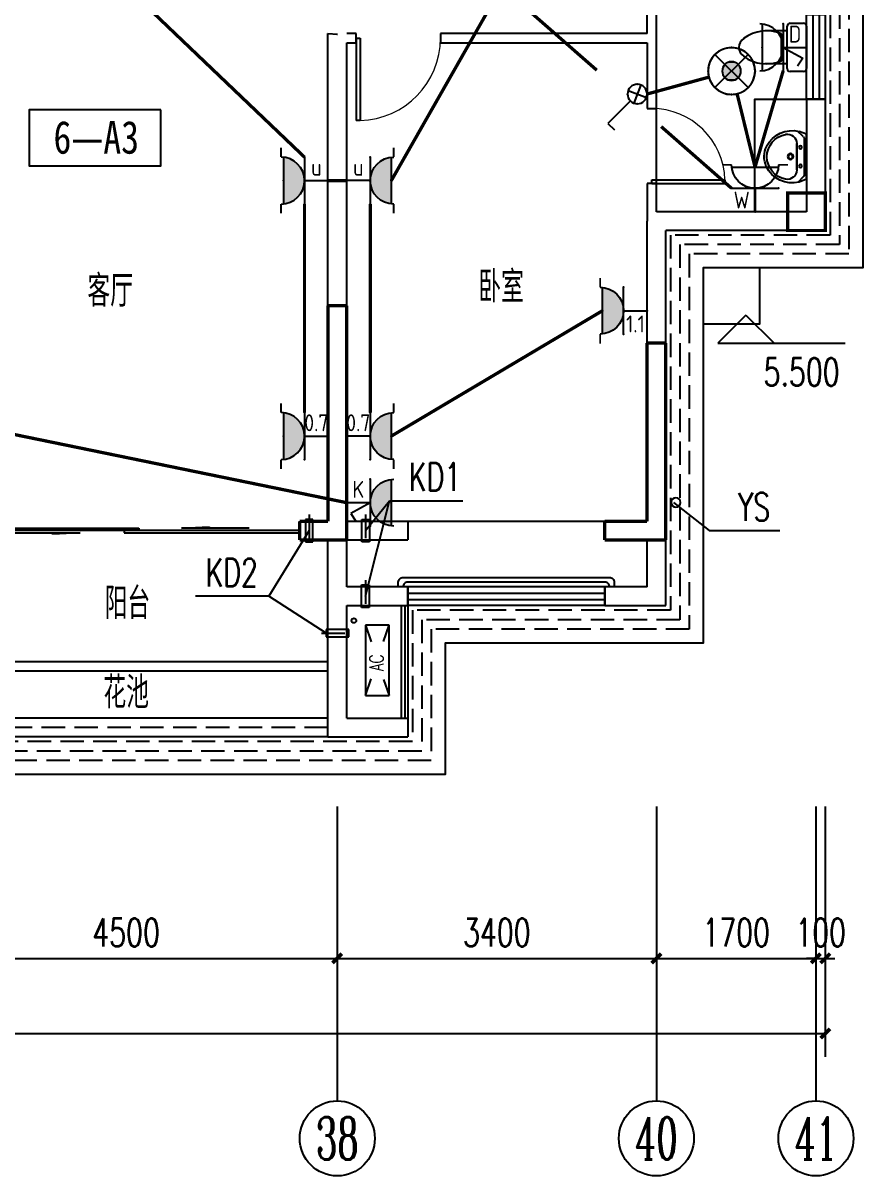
# Model space of a CAD drawing. Extents: x -993182 to -819982, y 169304 to 600104.
# Drawn here: x -934997 to -926048, y 327854 to 340146 of the extents above; entities that cross this region are included whole.
import ezdxf
from ezdxf.enums import TextEntityAlignment as Align

# ---------------------------------------------------------------- set-up
doc = ezdxf.new("R2010")
doc.units = 0
doc.header["$LTSCALE"] = 1000
doc.header["$MEASUREMENT"] = 0
doc.linetypes.add('DASH', pattern=[0.35, 0.25, -0.1])
for name, color, linetype in [('AXIS', 3, 'Continuous'), ('AXIS_TEXT', 7, 'Continuous'), ('DIM_ELEV', 3, 'Continuous'), ('DIM_LEAD', 3, 'Continuous'), ('EQUIP-插座', 3, 'Continuous'), ('EQUIP-照明', 3, 'Continuous'), ('kan', 146, 'Continuous'), ('KTIAO', 124, 'Continuous'), ('PUB_TEXT', 7, 'Continuous'), ('WALL', 4, 'Continuous'), ('WINDOW', 2, 'Continuous'), ('WIRE-插座', 5, 'Continuous'), ('WIRE-照明', 1, 'Continuous'), ('冷凝水管', 6, 'Continuous'), ('家具', 187, 'Continuous'), ('屋面', 139, 'Continuous'), ('平面看线', 144, 'Continuous'), ('文字2', 7, 'Continuous'), ('栏杆', 169, 'Continuous'), ('空调、空调洞', 66, 'Continuous'), ('面层', 215, 'Continuous')]:
    doc.layers.add(name, color=color, linetype=linetype)
doc.layers.add('RENDERING', color=125, linetype='Continuous', lineweight=13)
doc.styles.add('-宋体', font='', dxfattribs={"width": 0.8})
doc.styles.add('_ROMANC', font='romanc__.ttf', dxfattribs={"width": 0.700005})
doc.styles.add('_TCH_AXIS', font='COMPLEX', dxfattribs={"bigfont": 'GBCBIG'})
doc.styles.add('_TCH_DIM', font='SIMPLEX', dxfattribs={"bigfont": 'GBCBIG'})
doc.styles.add('_TCH_DIM_T3', font='SIMPLEX', dxfattribs={"width": 0.705882, "bigfont": 'GBCBIG'})
doc.styles.add('_TCH_LABEL', font='COMPLEX', dxfattribs={"bigfont": 'GBCBIG'})
doc.styles.add('_TEL_ATTDEF', font='GBENOR', dxfattribs={"width": 0.8, "height": 3, "bigfont": 'GBCBIG'})
doc.styles.add('_TEL_DIM', font='ICED', dxfattribs={"width": 0.8, "height": 3.5, "bigfont": 'BZHZ'})
doc.styles.add('COMPLEX', font='COMPLEX')
doc.styles.add('DIM_FONT', font='simplex_.ttf', dxfattribs={"width": 0.7, "bigfont": 'GBCBIG'})
doc.styles.get("Standard").update_dxf_attribs({"font": 'gbenor.shx', "bigfont": 'gbcbig.shx'})
doc.styles.get('-宋体').set_extended_font_data('SimSun')
doc.dimstyles.new('_TCH_ARCH&&100', dxfattribs={"dimtxt": 297.5, "dimasz": 100, "dimexe": 250, "dimexo": 300, "dimgap": 126.25, "dimtad": 1, "dimdec": 0, "dimzin": 0, "dimdsep": 46, "dimtxsty": '_TCH_DIM_T3', "dimblk": 'ARCHTICK', "dimcen": 0.09, "dimclrt": 7, "dimazin": 2, "dimtfac": 1, "dimtdec": 0, "dimtix": 1, "dimtmove": 2, "dimatfit": 3, "dimfxl": 0, "dimtolj": 1, "dimtzin": 0, "dimarcsym": 0})

# ---------------------------------------------------------------- blocks, each defined once
blk = doc.blocks.new('90304092557924')
at = {"layer": 'KTIAO'}
for p, q in [((-375, 125), (-198, 66)), ((-375, 125), (-375, -125)), ((375, 125), (-375, 125)), ((375, 125), (198, 66)), ((375, -125), (375, 125)), ((-203, -68), (-375, -125)), ((200, -67), (375, -125)), ((-375, -125), (375, -125))]:
    blk.add_line(p, q, dxfattribs=at)
at = {"layer": 'KTIAO', "style": '_ROMANC', "width": 0.7}
blk.add_text('AC', height=148.6, dxfattribs=at).set_placement((-113, -66))
at = {"layer": 'KTIAO', "style": 'DIM_FONT', "oblique": 0, "width": 0.6, "flags": 9}
for tag in ['XSIZE', 'YSIZE']:
    blk.add_attdef(tag, (-375, -125), '', height=0.5, dxfattribs=at)
blk = doc.blocks.new('A$C6A1B0631')
at = {"layer": '家具'}
for p, q in [((0, 527), (0, 667)), ((30, 697), (470, 697)), ((500, 667), (500, 527)), ((470, 497), (30, 497)), ((80, 497), (80, 267)), ((420, 497), (420, 267)), ((390, 437), (110, 437))]:
    blk.add_line(p, q, dxfattribs=at)
for centre, radius, start, end in [((30, 667), 30, 90, 180), ((470, 667), 30, 0, 90), ((30, 527), 30, 180, 270), ((470, 527), 30, 270, 0), ((477, 284), 398, 157.4505, 216.6381), ((23, 284), 398, 323.3619, 22.5495), ((250, 108), 110, 213.4509, 326.5491)]:
    blk.add_arc(centre, radius, start, end, dxfattribs=at)
blk = doc.blocks.new('M_E6')
for p, q in [((-240, 0), (-270, -79)), ((240, 0), (-240, 0)), ((-237, 0), (239, 0)), ((240, 0), (270, -79)), ((-213, -36), (-271, -91)), ((-179, -23), (181, -23)), ((141, -105), (-141, -105)), ((-141, -105), (141, -105)), ((217, -37), (274, -95))]:
    blk.add_line(p, q)
for centre, radius in [((-99, -65), 16.3), ((101, -65), 16.3), ((2, -172), 31.6), ((2, -172), 23)]:
    blk.add_circle(centre, radius)
for centre, radius, start, end in [((28, -152), 307, 166.1751, 244.7296), ((-141, -205), 100, 90, 190.5602), ((-179, -73), 50, 90, 133.181), ((-28, -152), 307, 297.0639, 13.8249), ((141, -205), 100, 349.4398, 90), ((181, -73), 50, 44.5607, 90), ((0, -179), 243, 190.5602, 349.4398), ((0, -201), 250, 245.8071, 296.4628), ((28, -152), 307, 266.589, 266.5936)]:
    blk.add_arc(centre, radius, start, end)
at = {"width": 0.8, "flags": 9}
for tag in ['XSIZE', 'YSIZE']:
    blk.add_attdef(tag, (0, 0), '', height=0.5, dxfattribs=at)
blk = doc.blocks.new('TRHH')
at = {"color": 6}
blk.add_circle((-252617, -471151), 50, dxfattribs=at)
blk = doc.blocks.new('q3')
at = {"color": 3, "const_width": 35}
blk.add_lwpolyline([(-468036, -450088), (-468036, -450488), (-467636, -450488), (-467636, -450088)], close=True, dxfattribs=at)
for points in [[(-472936, -453588), (-472936, -451288)], [(-472936, -451288), (-472736, -451288)], [(-472736, -453788), (-472736, -451288)], [(-469536, -453588), (-469536, -451688)], [(-469536, -451688), (-469336, -451688)], [(-469336, -453788), (-469336, -451688)], [(-473236, -453588), (-472936, -453588)], [(-473236, -453788), (-473236, -453588)], [(-469986, -453588), (-469536, -453588)], [(-469986, -453788), (-469986, -453588)], [(-473236, -453788), (-472736, -453788)], [(-469986, -453788), (-469336, -453788)]]:
    blk.add_lwpolyline(points, dxfattribs=at)
blk = doc.blocks.new('A$C06D6341B')
at = {"layer": '空调、空调洞', "linetype": 'DASH'}
for p, q in [((80, 290), (0, 290)), ((0, 290), (0, 50)), ((40, 0), (40, 340)), ((80, 50), (80, 290)), ((0, 50), (80, 50))]:
    blk.add_line(p, q, dxfattribs=at)
blk = doc.blocks.new('kt')
at = {"layer": 'DIM_LEAD'}
for p, q in [((-394644, -799004), (-394388, -797985)), ((-394644, -799004), (-394388, -797985)), ((-394644, -799004), (-394388, -797985)), ((-394644, -799004), (-394388, -797985)), ((-394644, -799004), (-394388, -797985)), ((-394642, -798304), (-394388, -797985)), ((-394388, -797985), (-393607, -797985)), ((-395244, -798304), (-395672, -799004)), ((-395244, -798304), (-395672, -799004)), ((-395244, -798304), (-395672, -799004)), ((-395244, -798304), (-395672, -799004)), ((-395244, -798304), (-395672, -799004)), ((-395672, -799004), (-396453, -799004)), ((-395062, -799397), (-395672, -799004))]:
    blk.add_line(p, q, dxfattribs=at)
at = {"layer": '冷凝水管'}
blk.add_circle((-394766, -799264, -76424), 25, dxfattribs=at)
at = {"layer": '空调、空调洞'}
for p, rotation in [((-395204, -798134, -76424), 180), ((-395112, -799357, -76424), 270)]:
    blk.add_blockref('A$C06D6341B', p, dxfattribs=dict(at, rotation=rotation))
at = {"layer": '空调、空调洞', "xscale": -1, "rotation": 180}
for p in [(-394682, -798134, -76424), (-394684, -798834, -76424)]:
    blk.add_blockref('A$C06D6341B', p, dxfattribs=at)
at = {"layer": 'DIM_LEAD', "color": 7, "style": '_TCH_DIM', "width": 0.705882}
for s, p in [('KD1', (-394182, -797880)), ('KD2', (-396348, -798899))]:
    blk.add_text(s, height=297.5, dxfattribs=at).set_placement(p)
blk = doc.blocks.new('trh')
at = {"layer": 'DIM_LEAD'}
for p, q in [((-200125, -471153), (-199748, -471451)), ((-199748, -471451), (-198994, -471451))]:
    blk.add_line(p, q, dxfattribs=at)
at = {"layer": 'DIM_LEAD', "color": 7, "style": '_TCH_DIM', "width": 0.705882}
blk.add_text('YS', height=297.5, dxfattribs=at).set_placement((-199439, -471346))
blk = doc.blocks.new('$DorLib2D$00000131')
at = {"color": 0, "linetype": 'Continuous'}
for p, q in [((0.15, 0.125), (0.2319, 0.1973)), ((0.2319, 0.1973), (0.2319, 0.125)), ((-0.5, 0.125), (-0.5, 0)), ((0.0192, 0.125), (-0.5, 0.125)), ((0.0192, 0), (0.0192, 0.125)), ((0.35, 0.125), (0.15, 0.125)), ((-0.5, 0), (0.0192, 0)), ((-0.024, 0), (0.5, 0)), ((-0.024, -0.125), (-0.024, 0)), ((0.5, 0), (0.5, -0.125)), ((-0.35, -0.125), (-0.15, -0.125)), ((-0.2319, -0.1973), (-0.2319, -0.125)), ((-0.15, -0.125), (-0.2319, -0.1973)), ((0.5, -0.125), (-0.024, -0.125))]:
    blk.add_line(p, q, dxfattribs=at)
blk = doc.blocks.new('$DorLib2D$00000001')
for p, q in [((0.45, 0.975), (0.5, 0.975)), ((0.45, 0), (0.45, 0.975)), ((0.5, 0), (0.5, 0.975)), ((0.5, 0), (0.45, 0))]:
    blk.add_line(p, q)
at = {"lineweight": 13}
blk.add_arc((0.475, 0), 0.975, 91.4693, 180, dxfattribs=at)
blk = doc.blocks.new('$WINLIB2D$00000001')
at = {"color": 0}
for points in [[(-0.5, 0.5), (-0.5, -0.5)], [(-0.5, 0.5), (0.5, 0.5)], [(0.5, -0.5), (0.5, 0.5)], [(0.5, 0.1667), (-0.5, 0.1667)], [(0.5, -0.1667), (-0.5, -0.1667)], [(-0.5, -0.5), (0.5, -0.5)]]:
    blk.add_lwpolyline(points, dxfattribs=at)
blk = doc.blocks.new('_AXISO')
blk.add_circle((0, 0), 0.5)
at = {"layer": 'AXIS_TEXT', "style": 'COMPLEX', "width": 1.041667}
blk.add_attdef('A', text='', height=0.56, dxfattribs=at).set_placement((-0.25, -0.28), (0.25, -0.28), align=Align.FIT)
blk = doc.blocks.new('_ArchTick')
at = {"color": 0, "linetype": 'ByBlock', "const_width": 0.4}
blk.add_lwpolyline([(-0.5, -0.5), (0.5, 0.5)], dxfattribs=at)
blk = doc.blocks.new('*D842')
at = {"layer": 'AXIS', "color": 0, "lineweight": -2}
for p, q in [((-343309, -412527), (-343309, -415195)), ((-287609, -412527), (-287609, -415195)), ((-343309, -414945), (-287609, -414945))]:
    blk.add_line(p, q, dxfattribs=at)
at = {"layer": 'Defpoints', "color": 0}
for p in [(-343309, -412227), (-287609, -412227), (-287609, -414945)]:
    blk.add_point(p, dxfattribs=at)
at = {"layer": 'AXIS', "color": 0, "lineweight": -2, "xscale": 100, "yscale": 100, "zscale": 100, "rotation": 180}
blk.add_blockref('_ArchTick', (-343309, -414945), dxfattribs=at)
at = {"layer": 'AXIS', "color": 0, "lineweight": -2, "xscale": 100, "yscale": 100, "zscale": 100}
blk.add_blockref('_ArchTick', (-287609, -414945), dxfattribs=at)
at = {"layer": 'AXIS', "color": 7, "insert": (-315459, -414670), "char_height": 297.5, "attachment_point": 5, "style": '_TCH_DIM_T3'}
blk.add_mtext('\\A1;55700', dxfattribs=at)
blk = doc.blocks.new('*D858')
at = {"layer": 'AXIS', "color": 0, "lineweight": -2}
for p, q in [((-297309, -412527), (-297309, -414395)), ((-292809, -412527), (-292809, -414395)), ((-297309, -414145), (-292809, -414145))]:
    blk.add_line(p, q, dxfattribs=at)
at = {"layer": 'Defpoints', "color": 0}
for p in [(-297309, -412227), (-292809, -412227), (-292809, -414145)]:
    blk.add_point(p, dxfattribs=at)
at = {"layer": 'AXIS', "color": 0, "lineweight": -2, "xscale": 100, "yscale": 100, "zscale": 100, "rotation": 180}
blk.add_blockref('_ArchTick', (-297309, -414145), dxfattribs=at)
at = {"layer": 'AXIS', "color": 0, "lineweight": -2, "xscale": 100, "yscale": 100, "zscale": 100}
blk.add_blockref('_ArchTick', (-292809, -414145), dxfattribs=at)
at = {"layer": 'AXIS', "color": 7, "insert": (-295059, -413870), "char_height": 297.5, "attachment_point": 5, "style": '_TCH_DIM_T3'}
blk.add_mtext('\\A1;4500', dxfattribs=at)
blk = doc.blocks.new('*D859')
at = {"layer": 'AXIS', "color": 0, "lineweight": -2}
for p, q in [((-292809, -412527), (-292809, -414395)), ((-289409, -412527), (-289409, -414395)), ((-292809, -414145), (-289409, -414145))]:
    blk.add_line(p, q, dxfattribs=at)
at = {"layer": 'Defpoints', "color": 0}
for p in [(-292809, -412227), (-289409, -412227), (-289409, -414145)]:
    blk.add_point(p, dxfattribs=at)
at = {"layer": 'AXIS', "color": 0, "lineweight": -2, "xscale": 100, "yscale": 100, "zscale": 100, "rotation": 180}
blk.add_blockref('_ArchTick', (-292809, -414145), dxfattribs=at)
at = {"layer": 'AXIS', "color": 0, "lineweight": -2, "xscale": 100, "yscale": 100, "zscale": 100}
blk.add_blockref('_ArchTick', (-289409, -414145), dxfattribs=at)
at = {"layer": 'AXIS', "color": 7, "insert": (-291109, -413870), "char_height": 297.5, "attachment_point": 5, "style": '_TCH_DIM_T3'}
blk.add_mtext('\\A1;3400', dxfattribs=at)
blk = doc.blocks.new('*D860')
at = {"layer": 'AXIS', "color": 0, "lineweight": -2}
for p, q in [((-289409, -412527), (-289409, -414395)), ((-287709, -412527), (-287709, -414395)), ((-289409, -414145), (-287709, -414145))]:
    blk.add_line(p, q, dxfattribs=at)
at = {"layer": 'Defpoints', "color": 0}
for p in [(-289409, -412227), (-287709, -412227), (-287709, -414145)]:
    blk.add_point(p, dxfattribs=at)
at = {"layer": 'AXIS', "color": 0, "lineweight": -2, "xscale": 100, "yscale": 100, "zscale": 100, "rotation": 180}
blk.add_blockref('_ArchTick', (-289409, -414145), dxfattribs=at)
at = {"layer": 'AXIS', "color": 0, "lineweight": -2, "xscale": 100, "yscale": 100, "zscale": 100}
blk.add_blockref('_ArchTick', (-287709, -414145), dxfattribs=at)
at = {"layer": 'AXIS', "color": 7, "insert": (-288559, -413870), "char_height": 297.5, "attachment_point": 5, "style": '_TCH_DIM_T3'}
blk.add_mtext('\\A1;1700', dxfattribs=at)
blk = doc.blocks.new('*D861')
at = {"layer": 'AXIS', "color": 0, "lineweight": -2}
for p, q in [((-287709, -412527), (-287709, -414395)), ((-287609, -412527), (-287609, -414395)), ((-287709, -414145), (-287809, -414145)), ((-287709, -414145), (-287609, -414145)), ((-287609, -414145), (-287509, -414145))]:
    blk.add_line(p, q, dxfattribs=at)
at = {"layer": 'Defpoints', "color": 0}
for p in [(-287709, -412227), (-287609, -412227), (-287609, -414145)]:
    blk.add_point(p, dxfattribs=at)
at = {"layer": 'AXIS', "color": 0, "lineweight": -2, "xscale": 100, "yscale": 100, "zscale": 100}
blk.add_blockref('_ArchTick', (-287709, -414145), dxfattribs=at)
at = {"layer": 'AXIS', "color": 0, "lineweight": -2, "xscale": 100, "yscale": 100, "zscale": 100, "rotation": 180}
blk.add_blockref('_ArchTick', (-287609, -414145), dxfattribs=at)
at = {"layer": 'AXIS', "color": 7, "insert": (-287659, -413870), "char_height": 297.5, "attachment_point": 5, "style": '_TCH_DIM_T3'}
blk.add_mtext('\\A1;100', dxfattribs=at)
blk = doc.blocks.new('$equip$00002828')
for p, q in [((0.354, 0.354), (-0.354, -0.354)), ((-0.354, 0.354), (0.354, -0.354))]:
    blk.add_line(p, q)
at = {"const_width": 0.04}
blk.add_lwpolyline([(0.5, 0, -1), (-0.5, 0, -1), (0.5, 0, 1)], format="xyb", dxfattribs=at)
for radius in [0.5, 0.2]:
    blk.add_circle((0, 0), radius)
for p in [(0, 0.5), (-0.5, 0), (0.5, 0), (0, -0.5)]:
    blk.add_point(p)
for points in [[(-0.173, 0.1), (0.173, 0.1), (-0.2, 0), (0.2, 0)], [(-0.173, -0.1), (0.173, -0.1), (-0.2, 0), (0.2, 0)], [(-0.1, 0.173), (0.1, 0.173), (-0.173, 0.1), (0.173, 0.1)], [(0, 0.2), (0, 0.2), (-0.1, 0.173), (0.1, 0.173)], [(-0.1, -0.173), (0.1, -0.173), (-0.173, -0.1), (0.173, -0.1)], [(0, -0.2), (0, -0.2), (-0.1, -0.173), (0.1, -0.173)]]:
    blk.add_solid(points)
at = {"color": 7, "style": '_TEL_DIM', "flags": 1}
for tag in ['A', 'REMARK']:
    blk.add_attdef(tag, text='', height=0.00002, dxfattribs=at).set_placement((0, 0), align=Align.MIDDLE_CENTER)
blk = doc.blocks.new('$equip$00003183')
for p, q in [((0.147, 0.356), (0.625, 0.833)), ((0.625, 0.833), (0.766, 0.692)), ((-0.194, 0.132), (0.194, 0.285)), ((-0.076, 0.402), (0.076, 0.014))]:
    blk.add_line(p, q)
blk.add_circle((0, 0.208), 0.208)
for p in [(0, 0.417), (-0.208, 0.208), (0, 0), (0.208, 0.208)]:
    blk.add_point(p)
at = {"flags": 9}
blk.add_attdef('A', (0, 0), '', height=0.00002, dxfattribs=at)
blk = doc.blocks.new('$equip$00003134')
h = blk.add_hatch(color=256)
h.dxf.hatch_style = 1
h.paths.add_polyline_path([(-0.498, 0.95, 0.904534), (0.497, 0.95)])
for p, q in [((0.497, 0.95), (-0.498, 0.95)), ((0.5, 0.5), (-0.5, 0.5)), ((0, 0.5), (0, 0))]:
    blk.add_line(p, q)
at = {"const_width": 0.04}
for points in [[(-0.5, 1), (-0.7, 1)], [(0.5, 1), (0.7, 1)]]:
    blk.add_lwpolyline(points, dxfattribs=at)
blk.add_arc((0, 1), 0.5, 180, 0)
for p in [(0, 0.95), (-0.5, 0.5), (0.5, 0.5), (0, 0)]:
    blk.add_point(p)
at = {"color": 7, "style": '_TCH_LABEL'}
blk.add_attdef('$TEXT$', text='', height=0.36, dxfattribs=at).set_placement((0.284, 0.247), align=Align.MIDDLE_CENTER)
at = {"color": 7, "style": '_TCH_LABEL', "flags": 1}
blk.add_attdef('A', text='', height=0.000025, dxfattribs=at).set_placement((0, 0), align=Align.MIDDLE_CENTER)
blk = doc.blocks.new('$equip$00003156')
h = blk.add_hatch(color=256)
h.dxf.hatch_style = 1
h.paths.add_polyline_path([(-0.498, 0.95, 0.904534), (0.497, 0.95)])
for p, q in [((0.497, 0.95), (-0.498, 0.95)), ((0.5, 0.5), (-0.5, 0.5)), ((0, 0.5), (-0.23, 0.084)), ((0, 0.5), (0, 0)), ((-0.23, 0.084), (-0.397, 0.193))]:
    blk.add_line(p, q)
blk.add_arc((0, 1), 0.5, 180, 0)
for p in [(0, 0.95), (-0.5, 0.5), (0.5, 0.5), (0, 0)]:
    blk.add_point(p)
at = {"color": 7, "style": '_TCH_LABEL'}
blk.add_attdef('$TEXT$', text='', height=0.36, dxfattribs=at).set_placement((0.284, 0.247), align=Align.MIDDLE_CENTER)
at = {"color": 7, "style": '_TCH_LABEL', "flags": 1}
blk.add_attdef('A', text='', height=0.000025, dxfattribs=at).set_placement((0, 0), align=Align.MIDDLE_CENTER)
blk = doc.blocks.new('$equip$00003162')
for p, q in [((0.497, 0.95), (-0.498, 0.95)), ((0.5, 0.5), (-0.5, 0.5)), ((0, 0.5), (0, 0))]:
    blk.add_line(p, q)
at = {"const_width": 0.04}
for points in [[(-0.5, 1), (-0.7, 1)], [(0.5, 1), (0.7, 1)]]:
    blk.add_lwpolyline(points, dxfattribs=at)
blk.add_arc((0, 1), 0.5, 180, 0)
for p in [(0, 0.95), (-0.5, 0.5), (0.5, 0.5), (0, 0)]:
    blk.add_point(p)
at = {"color": 7, "style": '_TCH_LABEL'}
blk.add_attdef('$TEXT$', text='', height=0.36, dxfattribs=at).set_placement((0.284, 0.247), align=Align.MIDDLE_CENTER)
at = {"color": 7, "style": '_TCH_LABEL', "flags": 1}
blk.add_attdef('A', text='', height=0.000025, dxfattribs=at).set_placement((0, 0), align=Align.MIDDLE_CENTER)
blk = doc.blocks.new('$equip$00003155')
for p, q in [((0.497, 0.95), (-0.498, 0.95)), ((0.5, 0.5), (-0.5, 0.5)), ((0, 0.5), (-0.23, 0.084)), ((0, 0.5), (0, 0)), ((-0.23, 0.084), (-0.397, 0.193))]:
    blk.add_line(p, q)
blk.add_arc((0, 1), 0.5, 180, 0)
for p in [(0, 0.95), (-0.5, 0.5), (0.5, 0.5), (0, 0)]:
    blk.add_point(p)
at = {"color": 7, "style": '_TCH_LABEL'}
blk.add_attdef('$TEXT$', text='', height=0.36, dxfattribs=at).set_placement((0.284, 0.247), align=Align.MIDDLE_CENTER)
at = {"color": 7, "style": '_TCH_LABEL', "flags": 1}
blk.add_attdef('A', text='', height=0.000025, dxfattribs=at).set_placement((0, 0), align=Align.MIDDLE_CENTER)
blk = doc.blocks.new('5#、7#楼参照')
at = {"layer": 'AXIS'}
for p, q in [((-292808.8, -414222.9), (-292808.8, -415665)), ((-289408.8, -414222.9), (-289408.8, -415665)), ((-287708.8, -414222.9), (-287708.8, -415665))]:
    blk.add_line(p, q, dxfattribs=at)
at = {"layer": 'DIM_ELEV'}
for p, q in [((-288454.5, -407287.6), (-288754.5, -407587.6)), ((-288454.5, -407287.6), (-288154.5, -407587.6)), ((-288754.5, -407587.6), (-287396.5, -407587.6))]:
    blk.add_line(p, q, dxfattribs=at)
at = {"layer": 'kan'}
blk.add_line((-292058.8, -410384.6), (-292058.8, -411584.6), dxfattribs=at)
at = {"layer": 'kan', "color": 124, "elevation": 0}
for points in [[(-292908.8, -410984.6), (-297208.8, -410984.6), (-297208.8, -410984.6)], [(-292908.8, -411084.6), (-297208.8, -411084.6)]]:
    blk.add_lwpolyline(points, dxfattribs=at)
at = {"layer": 'kan'}
for points in [[(-292908.8, -411584.6), (-297208.8, -411584.6)], [(-292908.8, -411784.6), (-297208.8, -411784.6)]]:
    blk.add_lwpolyline(points, dxfattribs=at)
at = {"layer": 'kan', "linetype": 'DASH'}
blk.add_lwpolyline([(-292908.8, -411684.6), (-297208.8, -411684.6)], dxfattribs=at)
at = {"layer": 'WALL'}
for p, q in [((-289508.8, -404284.6), (-289508.8, -403184.6)), ((-289408.8, -404384.6), (-289408.8, -403184.6)), ((-292908.8, -404384.6), (-292908.8, -404284.6)), ((-292908.8, -404284.6), (-292808.3, -404291.7)), ((-292908.8, -409484.6), (-292908.8, -404384.6)), ((-292815.4, -404292.2), (-292808.3, -404291.7)), ((-292608.8, -404284.6), (-292708.8, -404284.6)), ((-292708.8, -409484.6), (-292708.8, -404384.6)), ((-292708.8, -404384.6), (-292608.8, -404384.6)), ((-292608.8, -404384.6), (-292608.8, -404284.6)), ((-289508.8, -404284.6), (-291708.8, -404284.6)), ((-291708.8, -404284.6), (-291708.8, -404384.6)), ((-291708.8, -404384.6), (-289508.8, -404384.6)), ((-289508.8, -404384.6), (-289508.8, -405084.6)), ((-289408.8, -405084.6), (-289408.8, -404384.6)), ((-287608.8, -404984.6), (-287808.8, -404984.6)), ((-287808.8, -404984.6), (-287808.8, -406184.6)), ((-287608.8, -406384.6), (-287608.8, -404984.6)), ((-289508.8, -405084.6), (-289408.8, -405084.6)), ((-289408.8, -405884.6), (-289508.8, -405884.6)), ((-289508.8, -405884.6), (-289508.8, -406284.6)), ((-289408.8, -406184.6), (-289408.8, -405884.6)), ((-287808.8, -406184.6), (-289408.8, -406184.6)), ((-289508.8, -409484.6), (-289508.8, -406284.6)), ((-287608.8, -406384.6), (-289308.8, -406384.6)), ((-289308.8, -409584.6), (-289308.8, -406384.6)), ((-292908.8, -409484.6), (-293208.8, -409484.6)), ((-293208.8, -409484.6), (-293208.8, -409684.6)), ((-292708.8, -409484.6), (-292058.8, -409484.6)), ((-292058.8, -409484.6), (-292058.8, -409684.6)), ((-289508.8, -409484.6), (-289958.8, -409484.6)), ((-289958.8, -409684.6), (-289958.8, -409484.6)), ((-289308.8, -410384.6), (-289308.8, -409584.6)), ((-293208.8, -409684.6), (-292908.8, -409684.6)), ((-292908.8, -410284.6), (-292908.8, -409684.6)), ((-292708.8, -410184.6), (-292708.8, -409684.6)), ((-292708.8, -409684.6), (-292058.8, -409684.6)), ((-289508.8, -409684.6), (-289958.8, -409684.6)), ((-289508.8, -410184.6), (-289508.8, -409684.6)), ((-292908.8, -411784.6), (-292908.8, -410284.6)), ((-292058.8, -410184.6), (-292708.8, -410184.6)), ((-292058.8, -410384.6), (-292058.8, -410184.6)), ((-289508.8, -410184.6), (-289958.8, -410184.6)), ((-289958.8, -410184.6), (-289958.8, -410384.6)), ((-292708.8, -410384.6), (-292058.8, -410384.6)), ((-292708.8, -411584.6), (-292708.8, -410384.6)), ((-289958.8, -410384.6), (-289308.8, -410384.6)), ((-292708.8, -411584.6), (-292058.8, -411584.6)), ((-292058.8, -411584.6), (-292058.8, -411784.6)), ((-292908.8, -411784.6), (-292058.8, -411784.6))]:
    blk.add_line(p, q, dxfattribs=at)
at = {"layer": 'WINDOW'}
for p, q in [((-289408.8, -405884.6, 0), (-289408.8, -405084.6, 0)), ((-292058.8, -409484.6), (-289958.8, -409484.6))]:
    blk.add_line(p, q, dxfattribs=at)
at = {"layer": '家具'}
blk.add_lwpolyline([(-287808.8, -406184.6), (-288358.8, -406184.6), (-288358.8, -405284.6), (-288358.8, -404984.6), (-287808.8, -404984.6)], dxfattribs=at)
at = {"layer": '屋面', "color": 190}
blk.add_lwpolyline([(-296108.8, -395184.6), (-296108.8, -396884.6), (-292308.8, -396884.6), (-292308.8, -398484.6), (-287208.8, -398484.6), (-287208.8, -406784.6), (-288908.8, -406784.6), (-288908.8, -410784.6), (-291658.8, -410784.6), (-291658.8, -412184.6), (-298508.8, -412184.6), (-298508.8, -410084.6), (-302308.8, -410084.6), (-302308.8, -412184.6), (-309158.8, -412184.6), (-309158.8, -410784.6), (-311908.8, -410784.6), (-311908.8, -406784.6), (-313608.8, -406784.6), (-313608.8, -398484.6), (-308508.8, -398484.6), (-308508.8, -396884.6), (-304708.8, -396884.6), (-304708.8, -395184.6)], close=True, dxfattribs=at)
at = {"layer": '屋面', "color": 190, "linetype": 'DASH'}
for points in [[(-296258.8, -395334.6), (-296258.8, -397034.6), (-292458.8, -397034.6), (-292458.8, -398634.6), (-287358.8, -398634.6), (-287358.8, -406634.6), (-289058.8, -406634.6), (-289058.8, -410634.6), (-291808.8, -410634.6), (-291808.8, -412034.6), (-298358.8, -412034.6), (-298358.8, -409934.6), (-302458.8, -409934.6), (-302458.8, -412034.6), (-309008.8, -412034.6), (-309008.8, -410634.6), (-311758.8, -410634.6), (-311758.8, -406634.6), (-313458.8, -406634.6), (-313458.8, -398634.6), (-308358.8, -398634.6), (-308358.8, -397034.6), (-304558.8, -397034.6), (-304558.8, -395334.6)], [(-296358.8, -395434.6), (-296358.8, -397134.6), (-292558.8, -397134.6), (-292558.8, -398734.6), (-287458.8, -398734.6), (-287458.8, -406534.6), (-289158.8, -406534.6), (-289158.8, -410534.6), (-291908.8, -410534.6), (-291908.8, -411934.6), (-298258.8, -411934.6), (-298258.8, -409834.6), (-302558.8, -409834.6), (-302558.8, -411934.6), (-308908.8, -411934.6), (-308908.8, -410534.6), (-311658.8, -410534.6), (-311658.8, -406534.6), (-313358.8, -406534.6), (-313358.8, -398734.6), (-308258.8, -398734.6), (-308258.8, -397134.6), (-304458.8, -397134.6), (-304458.8, -395434.6)], [(-296458.8, -395534.6), (-296458.8, -397234.6), (-292658.8, -397234.6), (-292658.8, -398834.6), (-287558.8, -398834.6), (-287558.8, -406434.6), (-289258.8, -406434.6), (-289258.8, -410434.6), (-292008.8, -410434.6), (-292008.8, -411834.6), (-298158.8, -411834.6), (-298158.8, -409734.6), (-302658.8, -409734.6), (-302658.8, -411834.6), (-308808.8, -411834.6), (-308808.8, -410434.6), (-311558.8, -410434.6), (-311558.8, -406434.6), (-313258.8, -406434.6), (-313258.8, -398834.6), (-308158.8, -398834.6), (-308158.8, -397234.6), (-304358.8, -397234.6), (-304358.8, -395534.6)]]:
    blk.add_lwpolyline(points, close=True, dxfattribs=at)
at = {"layer": '平面看线'}
blk.add_lwpolyline([(-288308.8, -406784.6), (-288308.8, -407384.6), (-288908.8, -407384.6)], dxfattribs=at)
at = {"layer": '栏杆'}
for p, q in [((-292128.8, -410384.6), (-292128.8, -411584.6)), ((-292088.8, -410384.6), (-292088.8, -411584.6))]:
    blk.add_line(p, q, dxfattribs=at)
for points in [[(-292158.8, -410184.6), (-292158.8, -410134.6, -0.4142136), (-292108.8, -410084.6), (-289908.8, -410084.6, -0.4142136), (-289858.8, -410134.6), (-289858.8, -410184.6)], [(-289908.8, -410184.6), (-289908.8, -410184.6, 0.4142136), (-289958.8, -410134.6), (-292058.8, -410134.6, 0.4142136), (-292108.8, -410184.6), (-292108.8, -410184.6)]]:
    blk.add_lwpolyline(points, format="xyb", dxfattribs=at)
at = {"color": 6, "xscale": -1}
blk.add_blockref('TRHH', (-541817.6, 61866.3), dxfattribs=at)
at = {"layer": 'AXIS'}
ref = blk.add_blockref('_AXISO', (-292808.8, -416065), dxfattribs=dict(at, xscale=800, yscale=800, zscale=800))
ref.add_attrib('A', '38', dxfattribs={"layer": 'AXIS_TEXT', "height": 452.55, "style": '_TCH_AXIS', "width": 0.636364}).set_placement((-293035.1, -416291.3), (-292582.5, -416291.3), align=Align.FIT)
ref = blk.add_blockref('_AXISO', (-289408.8, -416065), dxfattribs=dict(at, xscale=800, yscale=800, zscale=800))
ref.add_attrib('A', '40', dxfattribs={"layer": 'AXIS_TEXT', "height": 452.55, "style": '_TCH_AXIS', "width": 0.6}).set_placement((-289635.1, -416291.3), (-289182.5, -416291.3), align=Align.FIT)
ref = blk.add_blockref('_AXISO', (-287708.8, -416065), dxfattribs=dict(at, xscale=800, yscale=800, zscale=800))
ref.add_attrib('A', '41', dxfattribs={"layer": 'AXIS_TEXT', "height": 452.55, "style": '_TCH_AXIS', "width": 0.7}).set_placement((-287935.1, -416291.3), (-287482.5, -416291.3), align=Align.FIT)
at = {"layer": 'RENDERING', "rotation": 90.00000000000001}
blk.add_blockref('90304092557924', (-292382.7, -410967.6), dxfattribs=at)
at = {"layer": 'WINDOW'}
for name, p, xscale, yscale, zscale, rotation in [('$WINLIB2D$00000001', (-287708.8, -404534.6), -900, -200, -900, 270), ('$DorLib2D$00000001', (-292158.8, -404334.6), 900, 900, 900, 180.0000000010515), ('$DorLib2D$00000001', (-289458.8, -405484.6), -800, -800, -800, 90), ('$DorLib2D$00000131', (-295008.8, -409584.6), 3600, 200, 3600, 180), ('$WINLIB2D$00000001', (-291008.8, -410284.6), 2100, 200, 2100, 180.0000000000157)]:
    blk.add_blockref(name, p, dxfattribs=dict(at, xscale=xscale, yscale=yscale, zscale=zscale, rotation=rotation))
at = {"layer": '家具', "xscale": 1.03000020980835, "yscale": 1.03000020980835, "zscale": 1.03000020980835, "rotation": 270}
blk.add_blockref('A$C6A1B0631', (-288526.9, -404175.1), dxfattribs=at)
at = {"layer": '家具', "xscale": -1, "rotation": 270}
blk.add_blockref('M_E6', (-287808.8, -405598.7), dxfattribs=at)
at = {"layer": '面层'}
for name, p in [('kt', (102134.9, 388719.5)), ('trh', (-89100, 61866.3)), ('q3', (180027.2, 44103.1))]:
    blk.add_blockref(name, p, dxfattribs=at)
at = {"layer": 'DIM_ELEV', "color": 7, "style": '_TCH_DIM', "width": 0.705882}
blk.add_text('5.500', height=297.5, dxfattribs=at).set_placement((-288266.5, -408042.6))
at = {"layer": 'AXIS'}
for p1, p2, distance, picture, middle in [((-343308.8, -412227), (-287608.8, -412227), -2718, '*D842', (-315458.8, -414670)), ((-297308.8, -412227), (-292808.8, -412227), -1918, '*D858', (-295058.8, -413870)), ((-292808.8, -412227), (-289408.8, -412227), -1918, '*D859', (-291108.8, -413870)), ((-289408.8, -412227), (-287708.8, -412227), -1918, '*D860', (-288558.8, -413870)), ((-287708.8, -412227), (-287608.8, -412227), -1918, '*D861', (-287658.8, -413870))]:
    dim = blk.add_aligned_dim(p1=p1, p2=p2, distance=distance, dimstyle='_TCH_ARCH&&100', dxfattribs=at)
    dim.commit()
    dim.dimension.update_dxf_attribs({"geometry": picture, "text_midpoint": middle})

msp = doc.modelspace()

# ---------------------------------------------------------------- linework, layer by layer
at = {"layer": 'WIRE-插座', "linetype": 'Continuous', "const_width": 35, "elevation": 0}
for points in [[(-935783, 342332), (-931998, 338716)], [(-929498, 341234), (-931073, 338466)], [(-928884, 339643), (-929783, 340431)], [(-927448, 338384), (-928198, 339042)], [(-931548, 338466), (-931748, 338466)], [(-931998, 335992), (-931998, 338216)], [(-931298, 335992), (-931298, 338216)], [(-928823, 337079), (-931073, 335742)], [(-931548, 335032), (-935655, 335875)]]:
    msp.add_lwpolyline(points, dxfattribs=at)
at = {"layer": 'WIRE-插座', "linetype": 'Continuous', "const_width": 35}
msp.add_lwpolyline([(-927198, 338609), (-926898, 339636)], dxfattribs=at)
at = {"layer": 'WIRE-照明', "linetype": 'Continuous', "const_width": 35, "elevation": 0}
for points in [[(-927690, 339569), (-928348, 339389)], [(-927198, 338609), (-927389, 339392)]]:
    msp.add_lwpolyline(points, dxfattribs=at)
at = {"layer": '文字2', "color": 5}
msp.add_lwpolyline([(-933530, 339222), (-934930, 339222), (-934930, 338622), (-933530, 338622)], close=True, dxfattribs=at)

# ---------------------------------------------------------------- block references
at = {"layer": 'EQUIP-插座'}
ref = msp.add_blockref('$equip$00003155', (-926648, 339886), dxfattribs=dict(at, xscale=500, yscale=500, zscale=500, rotation=90))
ref.add_attrib('$TEXT$', 'D', dxfattribs={"layer": '0', "color": 7, "height": 180, "style": '_TEL_ATTDEF'}).set_placement((-926772, 340028), align=Align.MIDDLE_CENTER)
ref = msp.add_blockref('$equip$00003134', (-931748, 338466, 0), dxfattribs=dict(at, xscale=500.0000000000003, yscale=500.0000000000003, zscale=500.0000000000003, rotation=90.0000004605825))
ref.add_attrib('$TEXT$', 'u', dxfattribs={"layer": '0', "color": 7, "height": 180, "rotation": 0, "style": '_TEL_ATTDEF'}).set_placement((-931872, 338608, 0), align=Align.MIDDLE_CENTER)
ref = msp.add_blockref('$equip$00003134', (-931548, 338466, 0), dxfattribs=dict(at, xscale=-500, yscale=500, zscale=500, rotation=270))
ref.add_attrib('$TEXT$', 'u', dxfattribs={"layer": '0', "color": 7, "height": 180, "style": '_TEL_ATTDEF'}).set_placement((-931425, 338608, 0), align=Align.MIDDLE_CENTER)
ref = msp.add_blockref('$equip$00003162', (-927198, 338134, 0), dxfattribs=dict(at, xscale=-500, yscale=500, zscale=500))
ref.add_attrib('$TEXT$', 'W', dxfattribs={"layer": '0', "color": 7, "height": 180, "style": '_TEL_ATTDEF'}).set_placement((-927340, 338258, 0), align=Align.MIDDLE_CENTER)
ref = msp.add_blockref('$equip$00003134', (-928348, 337079, 0), dxfattribs=dict(at, xscale=-500, yscale=500, zscale=500, rotation=90))
ref.add_attrib('$TEXT$', '1.1', dxfattribs={"layer": '0', "color": 7, "height": 180, "style": '_TEL_ATTDEF'}).set_placement((-928472, 336938, 0), align=Align.MIDDLE_CENTER)
ref = msp.add_blockref('$equip$00003134', (-931748, 335742, 0), dxfattribs=dict(at, xscale=500.0000000000003, yscale=500.0000000000003, zscale=500.0000000000003, rotation=90.0000004605825))
ref.add_attrib('$TEXT$', '0.7', dxfattribs={"layer": '0', "color": 7, "height": 180, "rotation": 0, "style": '_TEL_ATTDEF'}).set_placement((-931872, 335884, 0), align=Align.MIDDLE_CENTER)
ref = msp.add_blockref('$equip$00003134', (-931548, 335742, 0), dxfattribs=dict(at, xscale=-500, yscale=500, zscale=500, rotation=270))
ref.add_attrib('$TEXT$', '0.7', dxfattribs={"layer": '0', "color": 7, "height": 180, "style": '_TEL_ATTDEF'}).set_placement((-931425, 335884, 0), align=Align.MIDDLE_CENTER)
ref = msp.add_blockref('$equip$00003156', (-931548, 335032, 0), dxfattribs=dict(at, xscale=-500, yscale=500, zscale=500, rotation=270))
ref.add_attrib('$TEXT$', 'K', dxfattribs={"layer": '0', "color": 7, "height": 180, "style": '_TEL_ATTDEF'}).set_placement((-931425, 335174, 0), align=Align.MIDDLE_CENTER)
at = {"layer": 'EQUIP-照明', "xscale": -500, "yscale": 500, "zscale": 500}
msp.add_blockref('$equip$00002828', (-927448, 339634, 0), dxfattribs=at)
at = {"layer": 'EQUIP-照明', "xscale": -500, "yscale": 500, "zscale": 500, "rotation": 90.00000000000007}
msp.add_blockref('$equip$00003183', (-928348, 339389, 0), dxfattribs=at)
at = {"layer": '面层'}
msp.add_blockref('5#、7#楼参照', (-638840, 744319), dxfattribs=at)

# ---------------------------------------------------------------- texts
at = {"layer": 'PUB_TEXT'}
for s, p in [('卧室', (-930147, 337165, 0)), ('客厅', (-934311, 337121, 0)), ('阳台', (-934128, 333790, 0)), ('花池', (-934141, 332839, 0))]:
    msp.add_text(s, height=337.6, dxfattribs=at).set_placement(p)
at = {"layer": '文字2', "color": 63, "style": '-宋体', "width": 0.8}
msp.add_text('6—A3', height=350, dxfattribs=at).set_placement((-934217, 338928), align=Align.MIDDLE_CENTER)

doc.saveas('drawing.dxf')
